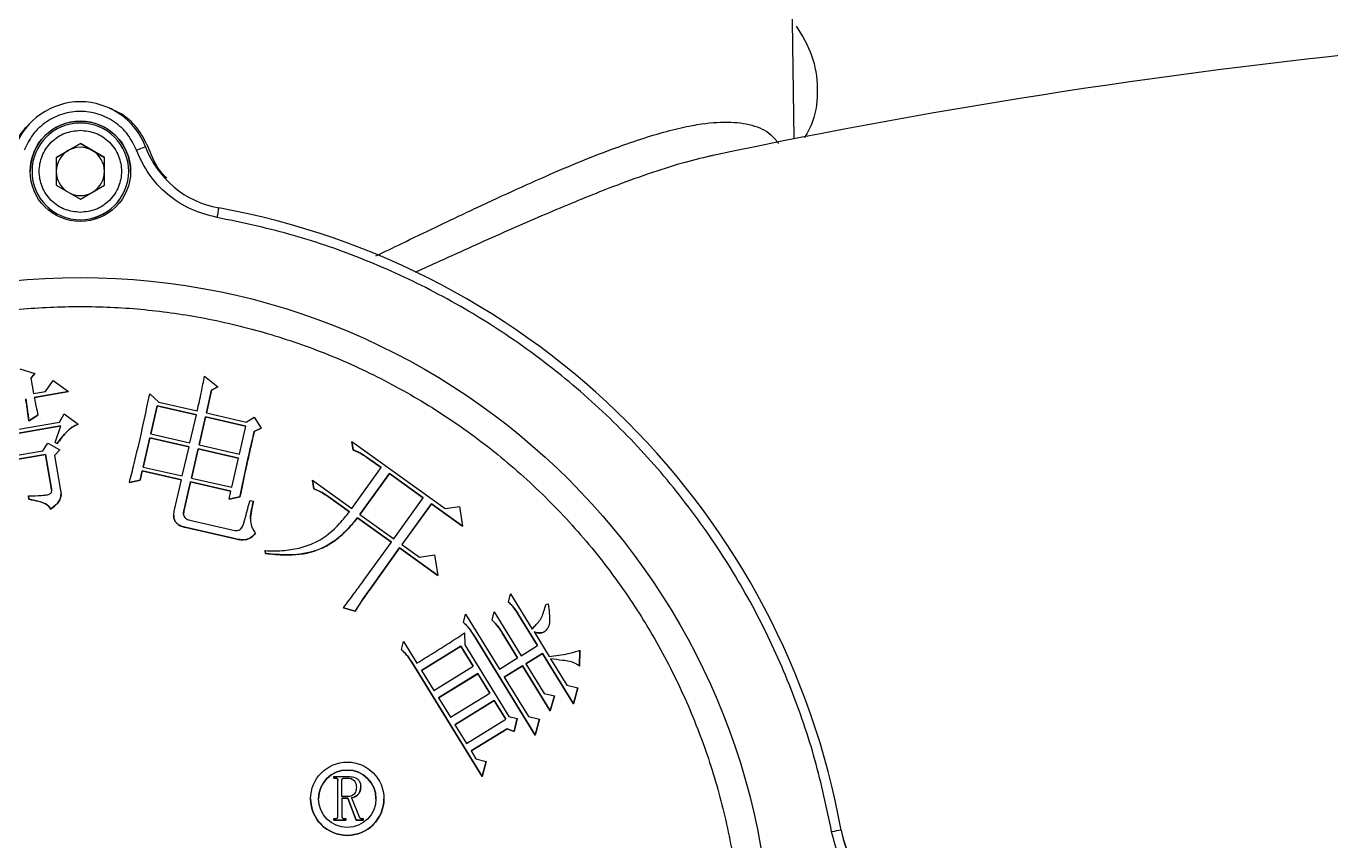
# Model space of a CAD drawing. Header units: millimetres. Extents: x 2016 to 4452, y 736 to 2459.
# Drawn here: x 3642.4 to 3777.4, y 2236.7 to 2321.1 of the extents above; entities that cross this region are included whole.
import ezdxf

# ---------------------------------------------------------------- set-up
doc = ezdxf.new("R2010")
doc.units = ezdxf.units.MM

msp = doc.modelspace()

# ---------------------------------------------------------------- linework, layer by layer
at = {"color": 7, "linetype": 'Continuous', "lineweight": 25}
for p, q in [((3721.839, 2309.378), (3721.467, 2337.743)), ((3647.99, 2308.901), (3645.49, 2307.458)), ((3646.74, 2308.173), (3647.99, 2308.895)), ((3650.49, 2307.458), (3647.99, 2308.901)), ((3647.99, 2308.895), (3647.99, 2308.901)), ((3647.99, 2308.895), (3649.24, 2308.173)), ((3645.49, 2307.452), (3646.74, 2308.173)), ((3645.49, 2307.458), (3645.49, 2304.571)), ((3649.24, 2308.173), (3650.49, 2307.452)), ((3650.49, 2304.571), (3650.49, 2307.458)), ((3713.187, 2307.607), (3713.385, 2307.643)), ((3642.99, 2306.013), (3642.99, 2306.002)), ((3652.99, 2306.002), (3652.99, 2306.013)), ((3645.49, 2304.571), (3647.99, 2303.128)), ((3647.99, 2303.128), (3650.49, 2304.571)), ((3641.724, 2285.583), (3643.28, 2285.082)), ((3643.28, 2285.082), (3642.877, 2284.592)), ((3642.877, 2284.592), (3643.152, 2283.028)), ((3642.878, 2284.59), (3643.28, 2285.08)), ((3643.28, 2285.082), (3643.28, 2285.08)), ((3644.377, 2283.241), (3645.163, 2284.361)), ((3645.163, 2284.361), (3646.761, 2283.236)), ((3660.836, 2284.813), (3662.215, 2283.718)), ((3643.152, 2283.028), (3644.377, 2283.241)), ((3646.761, 2283.236), (3643.221, 2282.619)), ((3643.221, 2282.617), (3646.761, 2283.234)), ((3646.761, 2283.236), (3646.761, 2283.234)), ((3655.164, 2282.989), (3656.104, 2282.136)), ((3661.565, 2283.369), (3661.026, 2281.009)), ((3661.026, 2281.009), (3661.565, 2283.367)), ((3662.215, 2283.718), (3661.565, 2283.369)), ((3661.565, 2283.367), (3662.215, 2283.716)), ((3661.565, 2283.369), (3661.565, 2283.367)), ((3662.215, 2283.718), (3662.215, 2283.716)), ((3655.945, 2281.748), (3655.28, 2278.849)), ((3655.28, 2278.849), (3655.945, 2281.746)), ((3659.991, 2280.821), (3655.945, 2281.748)), ((3655.945, 2281.748), (3655.945, 2281.746)), ((3655.945, 2281.746), (3659.99, 2280.819)), ((3656.104, 2282.136), (3660.083, 2281.224)), ((3634.067, 2278.004), (3645.841, 2280.058)), ((3643.609, 2280.79), (3642.661, 2280.205)), ((3642.661, 2280.203), (3643.609, 2280.788)), ((3642.661, 2280.205), (3642.661, 2280.203)), ((3643.609, 2280.79), (3643.609, 2280.788)), ((3645.841, 2280.058), (3646.324, 2280.916)), ((3646.324, 2280.916), (3647.775, 2279.835)), ((3659.325, 2277.921), (3659.991, 2280.821)), ((3660.933, 2280.605), (3660.268, 2277.706)), ((3660.268, 2277.706), (3660.933, 2280.603)), ((3665.115, 2279.65), (3660.933, 2280.605)), ((3660.933, 2280.605), (3660.933, 2280.603)), ((3660.933, 2280.603), (3665.114, 2279.648)), ((3661.026, 2281.009), (3665.14, 2280.069)), ((3665.14, 2280.069), (3665.967, 2280.587)), ((3665.967, 2280.587), (3666.697, 2279.427)), ((3645.983, 2279.663), (3640.468, 2278.7)), ((3640.468, 2278.698), (3645.982, 2279.661)), ((3645.369, 2277.945), (3645.983, 2279.663)), ((3655.28, 2278.849), (3659.325, 2277.921)), ((3664.449, 2276.75), (3665.115, 2279.65)), ((3666.697, 2279.427), (3665.98, 2279.093)), ((3665.98, 2279.09), (3666.697, 2279.424)), ((3665.98, 2279.093), (3665.98, 2279.09)), ((3666.697, 2279.427), (3666.697, 2279.424)), ((3644.115, 2277.092), (3644.611, 2277.88)), ((3644.611, 2277.88), (3645.854, 2277.187)), ((3645.6, 2277.842), (3645.369, 2277.945)), ((3645.369, 2277.945), (3645.369, 2277.942)), ((3645.369, 2277.942), (3645.6, 2277.84)), ((3645.6, 2277.842), (3645.6, 2277.84)), ((3655.188, 2278.443), (3654.494, 2275.409)), ((3654.494, 2275.409), (3655.188, 2278.441)), ((3659.233, 2277.516), (3655.188, 2278.443)), ((3655.188, 2278.443), (3655.188, 2278.441)), ((3655.188, 2278.441), (3659.232, 2277.514)), ((3658.539, 2274.482), (3659.233, 2277.516)), ((3660.176, 2277.3), (3659.482, 2274.266)), ((3659.482, 2274.266), (3660.176, 2277.298)), ((3664.357, 2276.344), (3660.176, 2277.3)), ((3660.176, 2277.3), (3660.176, 2277.298)), ((3660.176, 2277.298), (3664.357, 2276.342)), ((3660.268, 2277.706), (3664.449, 2276.75)), ((3676.222, 2277.171), (3676.078, 2278.045)), ((3676.078, 2278.045), (3685.741, 2271.102)), ((3676.078, 2278.045), (3676.078, 2278.042)), ((3676.078, 2278.042), (3676.222, 2277.169)), ((3640.848, 2276.522), (3644.115, 2277.092)), ((3644.393, 2276.719), (3640.92, 2276.113)), ((3640.92, 2276.111), (3644.393, 2276.717)), ((3645.022, 2273.113), (3644.393, 2276.719)), ((3644.393, 2276.719), (3644.393, 2276.717)), ((3644.393, 2276.717), (3645.022, 2273.111)), ((3645.854, 2277.187), (3645.322, 2276.601)), ((3645.322, 2276.601), (3645.952, 2272.995)), ((3645.323, 2276.599), (3645.854, 2277.185)), ((3645.854, 2277.187), (3645.854, 2277.185)), ((3663.664, 2273.311), (3664.357, 2276.344)), ((3676.222, 2277.171), (3676.222, 2277.169)), ((3679.114, 2275.35), (3677.702, 2276.365)), ((3677.702, 2276.365), (3677.702, 2276.363)), ((3677.702, 2276.363), (3679.113, 2275.349)), ((3654.402, 2275.006), (3654.183, 2274.061)), ((3654.183, 2274.059), (3654.402, 2275.004)), ((3658.447, 2274.079), (3654.402, 2275.006)), ((3654.402, 2275.006), (3654.402, 2275.004)), ((3654.402, 2275.004), (3658.446, 2274.077)), ((3654.494, 2275.409), (3658.539, 2274.482)), ((3676.068, 2271.112), (3679.114, 2275.35)), ((3679.962, 2274.741), (3676.916, 2270.503)), ((3676.917, 2270.503), (3679.962, 2274.739)), ((3683.465, 2272.224), (3679.962, 2274.741)), ((3679.962, 2274.741), (3679.962, 2274.739)), ((3679.962, 2274.739), (3683.464, 2272.223)), ((3654.183, 2274.061), (3653.063, 2273.82)), ((3653.063, 2273.817), (3654.183, 2274.059)), ((3653.063, 2273.82), (3653.063, 2273.817)), ((3654.183, 2274.061), (3654.183, 2274.059)), ((3657.705, 2270.843), (3658.447, 2274.079)), ((3659.39, 2273.863), (3658.693, 2270.827)), ((3658.693, 2270.825), (3659.39, 2273.861)), ((3663.571, 2272.908), (3659.39, 2273.863)), ((3659.39, 2273.863), (3659.39, 2273.861)), ((3659.39, 2273.861), (3663.571, 2272.906)), ((3659.482, 2274.266), (3663.664, 2273.311)), ((3672.143, 2273.162), (3672, 2274.035)), ((3672, 2274.035), (3676.068, 2271.112)), ((3672, 2274.035), (3672, 2274.033)), ((3672, 2274.033), (3672.143, 2273.16)), ((3642.677, 2272.07), (3642.618, 2272.412)), ((3642.618, 2272.412), (3642.618, 2272.41)), ((3642.618, 2272.41), (3642.677, 2272.068)), ((3642.677, 2272.07), (3642.677, 2272.068)), ((3645.022, 2273.111), (3645.022, 2273.113)), ((3645.998, 2272.553), (3645.998, 2272.555)), ((3663.386, 2272.099), (3663.571, 2272.908)), ((3664.506, 2272.335), (3663.386, 2272.099)), ((3663.386, 2272.096), (3664.506, 2272.333)), ((3663.386, 2272.099), (3663.386, 2272.096)), ((3664.506, 2272.335), (3664.506, 2272.333)), ((3665.554, 2271.955), (3665.89, 2271.878)), ((3672.143, 2273.162), (3672.143, 2273.16)), ((3675.824, 2270.773), (3673.62, 2272.355)), ((3673.62, 2272.355), (3673.62, 2272.353)), ((3673.62, 2272.353), (3675.824, 2270.771)), ((3680.419, 2267.986), (3683.465, 2272.224)), ((3644.888, 2271.056), (3644.888, 2271.054)), ((3658.693, 2270.827), (3658.693, 2270.825)), ((3676.916, 2270.503), (3680.419, 2267.986)), ((3684.313, 2271.616), (3681.267, 2267.378)), ((3681.268, 2267.377), (3684.313, 2271.613)), ((3687.534, 2269.299), (3684.313, 2271.616)), ((3684.313, 2271.616), (3684.313, 2271.613)), ((3684.313, 2271.613), (3687.534, 2269.297)), ((3685.741, 2271.102), (3687.2, 2271.338)), ((3687.2, 2271.338), (3687.534, 2269.299)), ((3657.649, 2270.364), (3657.649, 2270.362)), ((3664.072, 2267.966), (3658.812, 2269.171)), ((3658.812, 2269.171), (3658.812, 2269.168)), ((3658.812, 2269.168), (3664.072, 2267.964)), ((3659.333, 2269.903), (3663.987, 2268.837)), ((3680.175, 2267.647), (3676.672, 2270.164)), ((3676.672, 2270.164), (3676.672, 2270.162)), ((3676.672, 2270.162), (3680.174, 2267.646)), ((3687.534, 2269.299), (3687.534, 2269.297)), ((3664.072, 2267.966), (3664.072, 2267.964)), ((3667.158, 2266.461), (3667.109, 2266.753)), ((3667.109, 2266.753), (3667.109, 2266.751)), ((3667.109, 2266.751), (3667.158, 2266.459)), ((3667.158, 2266.461), (3667.158, 2266.459)), ((3677.332, 2263.692), (3680.175, 2267.647)), ((3681.023, 2267.039), (3677.856, 2262.631)), ((3677.856, 2262.629), (3681.023, 2267.036)), ((3684.978, 2264.195), (3681.023, 2267.039)), ((3681.023, 2267.039), (3681.023, 2267.036)), ((3681.023, 2267.036), (3684.978, 2264.193)), ((3681.267, 2267.378), (3683.075, 2266.078)), ((3683.075, 2266.078), (3684.629, 2266.332)), ((3684.629, 2266.332), (3684.978, 2264.195)), ((3684.978, 2264.195), (3684.978, 2264.193)), ((3677.856, 2262.631), (3677.856, 2262.629)), ((3692.284, 2261.436), (3692.49, 2262.293)), ((3692.49, 2262.293), (3694.742, 2258.631)), ((3696.165, 2261.215), (3696.378, 2261.266)), ((3676.41, 2260.499), (3675.205, 2260.849)), ((3675.205, 2260.849), (3675.205, 2260.846)), ((3675.205, 2260.846), (3676.41, 2260.497)), ((3676.41, 2260.499), (3676.41, 2260.497)), ((3687.646, 2259.314), (3687.851, 2260.172)), ((3687.851, 2260.172), (3691.339, 2254.501)), ((3690.581, 2259.571), (3690.787, 2260.431)), ((3690.787, 2260.431), (3693.584, 2255.883)), ((3695.297, 2256.936), (3693.335, 2260.126)), ((3693.335, 2260.126), (3693.335, 2260.124)), ((3693.335, 2260.124), (3695.296, 2256.935)), ((3696.535, 2259.685), (3696.535, 2259.687)), ((3681.229, 2256.507), (3681.435, 2257.365)), ((3681.435, 2257.365), (3682.814, 2255.12)), ((3687.741, 2258.233), (3687.753, 2257.018)), ((3687.753, 2257.018), (3692.333, 2249.574)), ((3695.056, 2247.666), (3688.696, 2258.004)), ((3688.696, 2258.004), (3688.696, 2258.002)), ((3688.696, 2258.002), (3695.056, 2247.664)), ((3693.229, 2255.664), (3691.632, 2258.264)), ((3691.632, 2258.264), (3691.632, 2258.261)), ((3691.632, 2258.261), (3693.228, 2255.664)), ((3694.925, 2258.335), (3696.489, 2255.795)), ((3687.363, 2256.859), (3683.287, 2254.352)), ((3683.288, 2254.35), (3687.363, 2256.856)), ((3688.637, 2254.791), (3687.363, 2256.859)), ((3687.363, 2256.859), (3687.363, 2256.856)), ((3687.363, 2256.856), (3688.636, 2254.79)), ((3691.339, 2254.501), (3693.229, 2255.664)), ((3693.584, 2255.883), (3695.297, 2256.936)), ((3695.806, 2256.109), (3694.092, 2255.055)), ((3694.093, 2255.054), (3695.806, 2256.106)), ((3699.003, 2250.91), (3695.806, 2256.109)), ((3695.806, 2256.109), (3695.806, 2256.106)), ((3695.806, 2256.106), (3699.003, 2250.908)), ((3699.669, 2256.448), (3699.628, 2254.793)), ((3699.628, 2254.791), (3699.669, 2256.445)), ((3699.669, 2256.448), (3699.669, 2256.445)), ((3689.549, 2243.382), (3682.28, 2255.197)), ((3682.28, 2255.197), (3682.28, 2255.195)), ((3682.28, 2255.195), (3689.549, 2243.38)), ((3683.287, 2254.352), (3684.561, 2252.284)), ((3684.561, 2252.284), (3688.637, 2254.791)), ((3693.738, 2254.837), (3691.848, 2253.674)), ((3691.849, 2253.672), (3693.738, 2254.835)), ((3696.61, 2250.17), (3693.738, 2254.837)), ((3693.738, 2254.837), (3693.738, 2254.835)), ((3693.738, 2254.835), (3696.61, 2250.168)), ((3694.092, 2255.055), (3695.983, 2251.984)), ((3696.633, 2255.559), (3698.305, 2252.841)), ((3699.628, 2254.793), (3699.628, 2254.791)), ((3689.107, 2254.023), (3685.031, 2251.516)), ((3685.032, 2251.515), (3689.107, 2254.021)), ((3690.345, 2252.014), (3689.107, 2254.023)), ((3689.107, 2254.023), (3689.107, 2254.021)), ((3689.107, 2254.021), (3690.344, 2252.014)), ((3691.848, 2253.674), (3694.357, 2249.597)), ((3686.269, 2249.508), (3690.345, 2252.014)), ((3695.983, 2251.984), (3697.033, 2251.732)), ((3697.033, 2251.732), (3696.61, 2250.17)), ((3696.61, 2250.168), (3697.033, 2251.73)), ((3697.033, 2251.732), (3697.033, 2251.73)), ((3698.305, 2252.841), (3699.45, 2252.569)), ((3699.45, 2252.569), (3699.003, 2250.91)), ((3699.003, 2250.908), (3699.45, 2252.567)), ((3699.45, 2252.569), (3699.45, 2252.567)), ((3685.031, 2251.516), (3686.269, 2249.508)), ((3690.818, 2251.246), (3686.741, 2248.74)), ((3686.742, 2248.738), (3690.818, 2251.244)), ((3692.015, 2249.297), (3690.818, 2251.246)), ((3690.818, 2251.246), (3690.818, 2251.244)), ((3690.818, 2251.244), (3692.014, 2249.296)), ((3699.003, 2250.91), (3699.003, 2250.908)), ((3687.938, 2246.79), (3692.015, 2249.297)), ((3692.333, 2249.574), (3693.193, 2249.371)), ((3693.193, 2249.371), (3692.875, 2248.033)), ((3692.875, 2248.031), (3693.193, 2249.369)), ((3693.193, 2249.371), (3693.193, 2249.369)), ((3694.357, 2249.597), (3695.5, 2249.325)), ((3695.5, 2249.325), (3695.056, 2247.666)), ((3695.056, 2247.664), (3695.5, 2249.323)), ((3695.5, 2249.325), (3695.5, 2249.323)), ((3696.61, 2250.17), (3696.61, 2250.168)), ((3686.741, 2248.74), (3687.938, 2246.79)), ((3692.133, 2248.311), (3688.411, 2246.022)), ((3688.412, 2246.021), (3692.133, 2248.308)), ((3692.875, 2248.033), (3692.133, 2248.311)), ((3692.133, 2248.311), (3692.133, 2248.308)), ((3692.133, 2248.308), (3692.875, 2248.031)), ((3692.875, 2248.033), (3692.875, 2248.031)), ((3695.056, 2247.666), (3695.056, 2247.664)), ((3688.411, 2246.022), (3688.919, 2245.195)), ((3688.919, 2245.195), (3689.97, 2244.946)), ((3689.97, 2244.946), (3689.549, 2243.382)), ((3689.549, 2243.38), (3689.97, 2244.944)), ((3689.97, 2244.946), (3689.97, 2244.944)), ((3674.232, 2243.212), (3674.232, 2243.37)), ((3674.232, 2243.37), (3675.732, 2243.37)), ((3674.39, 2243.212), (3674.232, 2243.212)), ((3674.232, 2243.212), (3674.232, 2243.21)), ((3674.232, 2243.21), (3674.39, 2243.21)), ((3674.39, 2243.212), (3674.39, 2243.21)), ((3674.627, 2239.239), (3674.627, 2243.002)), ((3675.048, 2241.291), (3675.048, 2243.002)), ((3675.285, 2243.212), (3675.574, 2243.212)), ((3675.285, 2243.212), (3675.285, 2243.21)), ((3675.285, 2243.21), (3675.574, 2243.21)), ((3675.574, 2243.212), (3675.574, 2243.21)), ((3689.549, 2243.382), (3689.549, 2243.38)), ((3671.812, 2241.074), (3671.812, 2241.072)), ((3675.627, 2241.291), (3675.048, 2241.291)), ((3675.653, 2241.133), (3675.048, 2241.133)), ((3675.048, 2241.133), (3675.048, 2239.239)), ((3675.048, 2241.131), (3675.653, 2241.131)), ((3676.521, 2238.87), (3675.653, 2241.133)), ((3675.653, 2241.133), (3675.653, 2241.131)), ((3675.653, 2241.131), (3676.521, 2238.868)), ((3676.048, 2241.16), (3676.837, 2239.212)), ((3679.397, 2241.072), (3679.397, 2241.074)), ((3674.232, 2238.87), (3674.232, 2239.028)), ((3674.232, 2239.028), (3674.39, 2239.028)), ((3675.442, 2238.87), (3674.232, 2238.87)), ((3674.232, 2238.87), (3674.232, 2238.868)), ((3674.232, 2238.868), (3675.442, 2238.868)), ((3675.285, 2239.028), (3675.442, 2239.028)), ((3675.442, 2239.028), (3675.442, 2238.87)), ((3675.442, 2238.87), (3675.442, 2238.868)), ((3677.258, 2238.87), (3676.521, 2238.87)), ((3676.521, 2238.87), (3676.521, 2238.868)), ((3676.521, 2238.868), (3677.258, 2238.868)), ((3677.1, 2239.028), (3677.258, 2239.028)), ((3677.258, 2239.028), (3677.258, 2238.87)), ((3677.258, 2238.87), (3677.258, 2238.868))]:
    msp.add_line(p, q, dxfattribs=at)
for centre, radius in [((3647.99, 2306.019), 5.2), ((3647.989, 2223.519), 71.5), ((3675.605, 2241.074), 3.792), ((3675.605, 2241.074), 2.971)]:
    msp.add_circle(centre, radius, dxfattribs=at)
for centre, radius, start, end in [((3849.178, 1664.941), 656.897, 95.489386, 101.924805), ((3647.99, 2306.017), 7.2, 20.5868, 159.4132), ((3647.99, 2306.002), 5.2, 0.00011, 179.99974), ((3647.99, 2306.013), 5, 359.99994, 179.99975), ((3647.99, 2306.008), 2.5, 59.99975, 119.99962), ((3697.831, 2191.669), 124.574, 110.24211, 110.7017), ((3664.091, 2312.065), 10, 200.58678, 259.69395), ((3647.99, 2306.008), 2.5, 119.9996, 179.99966), ((3647.99, 2306.008), 2.5, 359.99971, 59.99978), ((3647.99, 2306.013), 5, 179.99991, 269.99976), ((3647.99, 2306.002), 5, 179.99991, 269.99976), ((3647.99, 2306.008), 2.5, 179.99971, 236.17979), ((3647.99, 2306.013), 5, 269.99962, 359.99978), ((3647.99, 2306.002), 5, 269.99962, 359.99978), ((3647.99, 2306.008), 2.5, 303.81959, 359.99967), ((3647.99, 2306.008), 2.5, 243.81973, 296.17964), ((4300.293, 2185.453), 648.589, 169.627839, 169.715992), ((3647.99, 2223.517), 80, 10.30617, 79.69396), ((3675.605, 2241.072), 2.971, 0.0001, 179.9999), ((3675.605, 2241.072), 3.792, 180.00009, 359.99975), ((3747.196, 2120.92), 118.693, 99.94425, 100.42679), ((3736.538, 2239.619), 10, 190.30615, 249.41337)]:
    msp.add_arc(centre, radius, start, end, dxfattribs=at)
for points, knots in [([(3722.06, 2321.051), (3722.662, 2320.058), (3723.866, 2318.072), (3724.367, 2314.598), (3724.073, 2311.603), (3723.215, 2310.032), (3722.912, 2309.476)], [0, 0, 0, 0, 0.2818923, 0.5637846, 0.8456768, 1, 1, 1, 1]), ([(3655.115, 2308.283), (3654.788, 2308.973), (3654.135, 2310.353), (3652.617, 2311.846), (3651.421, 2312.36), (3650.927, 2312.573)], [0, 0, 0, 0, 0.3697023, 0.7394046, 1, 1, 1, 1]), ([(3653.794, 2308.199), (3653.529, 2308.753), (3652.988, 2309.886), (3651.57, 2311.196), (3649.854, 2312.033), (3647.99, 2312.31), (3646.125, 2312.033), (3644.409, 2311.196), (3642.991, 2309.886), (3642.45, 2308.753), (3642.186, 2308.199)], [0, 0, 0, 0, 0.122089, 0.25, 0.377911, 0.5, 0.622089, 0.75, 0.877911, 1, 1, 1, 1]), ([(3678.556, 2297.259), (3679.452, 2297.692), (3681.56, 2298.71), (3685.068, 2300.399), (3689.052, 2302.293), (3693.164, 2304.197), (3697.11, 2305.949), (3700.809, 2307.488), (3704.115, 2308.742), (3707.016, 2309.707), (3709.56, 2310.413), (3712.282, 2310.977), (3715.023, 2311.224), (3717.553, 2310.867), (3719.294, 2310.119), (3719.965, 2309.225), (3720.204, 2308.906)], [0, 0, 0, 0, 0.0451429, 0.106195, 0.1818406, 0.2569786, 0.3330669, 0.4089578, 0.4809324, 0.5453703, 0.6077302, 0.6681576, 0.7628826, 0.854957, 0.9482806, 1, 1, 1, 1]), ([(3642.736, 2310.876), (3642.52, 2310.686), (3641.73, 2309.989), (3641.319, 2309.001), (3641.02, 2308.283)], [0, 0, 0, 0, 0.2729382, 1, 1, 1, 1]), ([(3647.99, 2301.765), (3647.455, 2301.821), (3646.633, 2301.909), (3645.643, 2302.439), (3644.963, 2302.987), (3644.411, 2303.668), (3643.898, 2304.658), (3643.637, 2306.015), (3643.898, 2307.372), (3644.411, 2308.361), (3644.963, 2309.042), (3645.643, 2309.591), (3646.633, 2310.12), (3647.455, 2310.208), (3647.99, 2310.265)], [0, 0, 0, 0, 0.1197284, 0.1841803, 0.25, 0.3158197, 0.3802716, 0.5, 0.6197284, 0.6841803, 0.75, 0.8158197, 0.8802716, 1, 1, 1, 1]), ([(3647.99, 2310.265), (3648.524, 2310.208), (3649.347, 2310.12), (3650.336, 2309.591), (3651.016, 2309.042), (3651.568, 2308.361), (3652.082, 2307.372), (3652.342, 2306.015), (3652.082, 2304.658), (3651.568, 2303.668), (3651.016, 2302.987), (3650.336, 2302.439), (3649.347, 2301.909), (3648.524, 2301.821), (3647.99, 2301.765)], [0, 0, 0, 0, 0.1197284, 0.1841803, 0.25, 0.3158197, 0.3802716, 0.5, 0.6197284, 0.6841803, 0.75, 0.8158197, 0.8802716, 1, 1, 1, 1]), ([(3662.123, 2301.244), (3661.22, 2301.478), (3659.383, 2301.953), (3656.97, 2303.538), (3654.98, 2305.63), (3654.185, 2307.352), (3653.794, 2308.199)], [0, 0, 0, 0, 0.2457963, 0.5, 0.7542037, 1, 1, 1, 1]), ([(3656.937, 2305.294), (3656.718, 2305.519), (3655.895, 2306.365), (3655.445, 2307.471), (3655.115, 2308.283)], [0, 0, 0, 0, 0.2655457, 1, 1, 1, 1]), ([(3713.575, 2307.69), (3712.585, 2307.461), (3710.585, 2306.997), (3707.196, 2305.925), (3702.941, 2304.394), (3697.697, 2302.276), (3691.401, 2299.531), (3686.354, 2297.247), (3683.336, 2295.869), (3682.627, 2295.545)], [0, 0, 0, 0, 0.122639, 0.2477412, 0.3757787, 0.5645067, 0.75334, 0.9420073, 1, 1, 1, 1]), ([(3725.715, 2237.653), (3725.189, 2240.149), (3724.126, 2245.186), (3721.588, 2252.563), (3718.318, 2259.805), (3714.256, 2266.784), (3709.444, 2273.387), (3703.952, 2279.481), (3697.858, 2284.973), (3691.255, 2289.785), (3684.276, 2293.847), (3677.034, 2297.117), (3669.657, 2299.656), (3664.619, 2300.718), (3662.123, 2301.244)], [0, 0, 0, 0, 0.0799588, 0.1613715, 0.2441424, 0.3288926, 0.4142166, 0.5, 0.5857784, 0.6711024, 0.7558576, 0.8386237, 0.9200388, 1, 1, 1, 1]), ([(3579.49, 2223.525), (3579.544, 2225.615), (3579.654, 2229.793), (3580.564, 2236.131), (3582.05, 2242.484), (3584.224, 2248.85), (3587.055, 2255.073), (3590.569, 2261.095), (3594.723, 2266.787), (3599.466, 2272.049), (3604.728, 2276.792), (3610.42, 2280.946), (3616.442, 2284.46), (3622.665, 2287.291), (3629.031, 2289.463), (3635.383, 2290.958), (3641.722, 2291.835), (3647.989, 2292.12), (3654.257, 2291.835), (3660.595, 2290.958), (3666.948, 2289.463), (3673.314, 2287.291), (3679.537, 2284.46), (3685.56, 2280.946), (3691.251, 2276.792), (3696.513, 2272.049), (3701.256, 2266.787), (3705.41, 2261.095), (3708.924, 2255.073), (3711.755, 2248.85), (3713.929, 2242.484), (3715.415, 2236.132), (3716.325, 2229.793), (3716.435, 2225.615), (3716.49, 2223.525)], [0, 0, 0, 0, 0.02912361, 0.05824846, 0.08912004, 0.11999406, 0.1519015, 0.18431275, 0.21706879, 0.24999999, 0.2829312, 0.31568724, 0.34809849, 0.38000593, 0.41087751, 0.44175153, 0.47087453, 0.49999999, 0.52912299, 0.55824846, 0.58912004, 0.61999406, 0.6519015, 0.68431275, 0.71706879, 0.74999999, 0.7829312, 0.81568724, 0.84809849, 0.88000593, 0.91087751, 0.94175153, 0.97087515, 1, 1, 1, 1]), ([(3660.083, 2281.224), (3660.157, 2281.549), (3660.305, 2282.2), (3660.558, 2283.395), (3660.729, 2284.267), (3660.836, 2284.813)], [0, 0, 0, 0, 0.27274417, 0.54549211, 1, 1, 1, 1]), ([(3653.063, 2273.82), (3653.228, 2274.465), (3653.699, 2276.307), (3654.42, 2279.36), (3654.916, 2281.779), (3655.164, 2282.989)], [0, 0, 0, 0, 0.2125808, 0.6061918, 1, 1, 1, 1]), ([(3642.661, 2280.205), (3642.621, 2280.536), (3642.556, 2281.079), (3642.441, 2281.832), (3642.371, 2282.254), (3642.335, 2282.465)], [0, 0, 0, 0, 0.4378405, 0.7188841, 1, 1, 1, 1]), ([(3642.335, 2282.463), (3642.39, 2282.134), (3642.481, 2281.594), (3642.584, 2280.84), (3642.636, 2280.415), (3642.661, 2280.203)], [0, 0, 0, 0, 0.4378401, 0.7188825, 1, 1, 1, 1]), ([(3643.221, 2282.619), (3643.251, 2282.455), (3643.309, 2282.127), (3643.432, 2281.516), (3643.54, 2281.072), (3643.609, 2280.79)], [0, 0, 0, 0, 0.267397, 0.5348099, 1, 1, 1, 1]), ([(3647.775, 2279.835), (3647.558, 2279.744), (3647.083, 2279.545), (3646.351, 2278.842), (3645.892, 2278.231), (3645.6, 2277.842)], [0, 0, 0, 0, 0.2342966, 0.5118133, 1, 1, 1, 1]), ([(3645.6, 2277.84), (3645.797, 2278.109), (3646.185, 2278.639), (3646.833, 2279.325), (3647.393, 2279.716), (3647.722, 2279.817), (3647.775, 2279.833)], [0, 0, 0, 0, 0.3337908, 0.6563325, 0.9445237, 1, 1, 1, 1]), ([(3665.98, 2279.093), (3665.832, 2278.443), (3665.535, 2277.143), (3665.026, 2274.894), (3664.7, 2273.288), (3664.506, 2272.335)], [0, 0, 0, 0, 0.2891484, 0.5782944, 1, 1, 1, 1]), ([(3664.506, 2272.333), (3664.637, 2272.987), (3664.899, 2274.294), (3665.4, 2276.545), (3665.764, 2278.143), (3665.98, 2279.09)], [0, 0, 0, 0, 0.2892488, 0.5783935, 1, 1, 1, 1]), ([(3677.702, 2276.365), (3677.565, 2276.46), (3677.291, 2276.65), (3676.802, 2276.932), (3676.435, 2277.083), (3676.222, 2277.171)], [0, 0, 0, 0, 0.2959723, 0.5921499, 1, 1, 1, 1]), ([(3676.222, 2277.169), (3676.377, 2277.107), (3676.687, 2276.982), (3677.185, 2276.717), (3677.512, 2276.492), (3677.702, 2276.363)], [0, 0, 0, 0, 0.2959938, 0.5922002, 1, 1, 1, 1]), ([(3642.618, 2272.412), (3642.951, 2272.424), (3643.524, 2272.444), (3644.179, 2272.493), (3644.583, 2272.538), (3644.79, 2272.591), (3644.932, 2272.692), (3645.01, 2272.807), (3645.041, 2272.955), (3645.029, 2273.058), (3645.022, 2273.113)], [0, 0, 0, 0, 0.3580245, 0.615683, 0.7049216, 0.7950414, 0.841826, 0.8884884, 0.9407001, 1, 1, 1, 1]), ([(3644.888, 2271.056), (3644.857, 2271.143), (3644.793, 2271.316), (3644.435, 2271.602), (3643.728, 2271.883), (3643.073, 2272), (3642.677, 2272.07)], [0, 0, 0, 0, 0.1072401, 0.2147204, 0.5251042, 1, 1, 1, 1]), ([(3642.677, 2272.068), (3643.005, 2272.009), (3643.663, 2271.89), (3644.394, 2271.64), (3644.8, 2271.304), (3644.859, 2271.136), (3644.888, 2271.054)], [0, 0, 0, 0, 0.3945612, 0.7926556, 0.8991599, 1, 1, 1, 1]), ([(3645.952, 2272.995), (3645.978, 2272.828), (3646.03, 2272.498), (3645.889, 2272.01), (3645.53, 2271.486), (3645.141, 2271.225), (3644.888, 2271.056)], [0, 0, 0, 0, 0.2113021, 0.4164676, 0.6215012, 1, 1, 1, 1]), ([(3644.888, 2271.054), (3645.169, 2271.245), (3645.587, 2271.53), (3645.935, 2272.098), (3645.972, 2272.408), (3645.989, 2272.554)], [0, 0, 0, 0, 0.52096457, 0.77381304, 1, 1, 1, 1]), ([(3663.987, 2268.837), (3664.078, 2268.832), (3664.242, 2268.823), (3664.47, 2268.902), (3664.649, 2269.046), (3664.908, 2269.473), (3665.123, 2270.483), (3665.386, 2271.382), (3665.554, 2271.955)], [0, 0, 0, 0, 0.07162, 0.1296989, 0.1878581, 0.251244, 0.5231342, 1, 1, 1, 1]), ([(3665.611, 2269.994), (3665.605, 2270.038), (3665.561, 2270.375), (3665.719, 2271.008), (3665.833, 2271.586), (3665.89, 2271.876)], [0, 0, 0, 0, 0.0697023, 0.5329593, 1, 1, 1, 1]), ([(3665.89, 2271.878), (3665.821, 2271.552), (3665.687, 2270.925), (3665.551, 2270.056), (3665.656, 2269.273), (3665.914, 2268.813), (3666.092, 2268.596), (3666.122, 2268.559)], [0, 0, 0, 0, 0.28840139, 0.55467759, 0.75694914, 0.95905582, 1, 1, 1, 1]), ([(3673.62, 2272.355), (3673.483, 2272.45), (3673.209, 2272.64), (3672.721, 2272.922), (3672.355, 2273.074), (3672.143, 2273.162)], [0, 0, 0, 0, 0.2963846, 0.5929775, 1, 1, 1, 1]), ([(3672.143, 2273.16), (3672.298, 2273.097), (3672.607, 2272.972), (3673.105, 2272.706), (3673.431, 2272.483), (3673.62, 2272.353)], [0, 0, 0, 0, 0.29640362, 0.59301786, 1, 1, 1, 1]), ([(3658.812, 2269.171), (3658.616, 2269.226), (3658.293, 2269.317), (3657.913, 2269.604), (3657.704, 2269.934), (3657.624, 2270.366), (3657.674, 2270.662), (3657.705, 2270.843)], [0, 0, 0, 0, 0.26318063, 0.43611551, 0.61008847, 0.76257623, 1, 1, 1, 1]), ([(3658.693, 2270.827), (3658.675, 2270.706), (3658.646, 2270.519), (3658.725, 2270.273), (3658.867, 2270.095), (3659.081, 2269.97), (3659.251, 2269.925), (3659.333, 2269.903)], [0, 0, 0, 0, 0.281112, 0.4350464, 0.5892091, 0.8013243, 1, 1, 1, 1]), ([(3658.688, 2270.44), (3658.677, 2270.487), (3658.648, 2270.615), (3658.676, 2270.744), (3658.693, 2270.825)], [0, 0, 0, 0, 0.3680617, 1, 1, 1, 1]), ([(3667.109, 2266.753), (3667.778, 2266.74), (3669.031, 2266.716), (3670.846, 2267.027), (3672.89, 2267.786), (3674.546, 2269.172), (3675.496, 2270.362), (3675.824, 2270.773)], [0, 0, 0, 0, 0.1989974, 0.3726503, 0.5456254, 0.8432566, 1, 1, 1, 1]), ([(3657.685, 2270.36), (3657.676, 2270.279), (3657.654, 2270.079), (3657.789, 2269.778), (3658.043, 2269.48), (3658.405, 2269.278), (3658.683, 2269.203), (3658.812, 2269.168)], [0, 0, 0, 0, 0.1346891, 0.32911, 0.5231946, 0.7785937, 1, 1, 1, 1]), ([(3676.672, 2270.164), (3676.248, 2269.647), (3675.182, 2268.344), (3672.959, 2266.779), (3670.019, 2266.194), (3668.109, 2266.372), (3667.158, 2266.461)], [0, 0, 0, 0, 0.1857159, 0.4679578, 0.7348593, 1, 1, 1, 1]), ([(3667.158, 2266.459), (3667.821, 2266.391), (3669.491, 2266.222), (3671.723, 2266.45), (3673.602, 2267.282), (3675.191, 2268.388), (3676.097, 2269.474), (3676.672, 2270.162)], [0, 0, 0, 0, 0.185366, 0.4664547, 0.6092257, 0.7523052, 1, 1, 1, 1]), ([(3666.122, 2268.559), (3665.958, 2268.384), (3665.679, 2268.088), (3665.093, 2267.858), (3664.562, 2267.868), (3664.214, 2267.938), (3664.072, 2267.966)], [0, 0, 0, 0, 0.3125276, 0.5301767, 0.8091829, 1, 1, 1, 1]), ([(3664.072, 2267.964), (3664.41, 2267.9), (3664.927, 2267.802), (3665.594, 2268.047), (3665.919, 2268.323), (3666.078, 2268.507), (3666.122, 2268.557)], [0, 0, 0, 0, 0.4441615, 0.6790996, 0.912032, 1, 1, 1, 1]), ([(3675.205, 2260.849), (3675.408, 2261.113), (3675.814, 2261.642), (3676.37, 2262.381), (3676.877, 2263.064), (3677.18, 2263.483), (3677.332, 2263.692)], [0, 0, 0, 0, 0.2816241, 0.5632509, 0.7816188, 1, 1, 1, 1]), ([(3677.856, 2262.631), (3677.662, 2262.359), (3677.317, 2261.874), (3676.837, 2261.161), (3676.552, 2260.72), (3676.41, 2260.499)], [0, 0, 0, 0, 0.3881543, 0.694028, 1, 1, 1, 1]), ([(3676.41, 2260.497), (3676.591, 2260.777), (3676.914, 2261.278), (3677.399, 2261.987), (3677.703, 2262.415), (3677.856, 2262.629)], [0, 0, 0, 0, 0.3881545, 0.6940292, 1, 1, 1, 1]), ([(3693.335, 2260.126), (3693.244, 2260.266), (3693.063, 2260.546), (3692.723, 2260.994), (3692.445, 2261.274), (3692.284, 2261.436)], [0, 0, 0, 0, 0.2970338, 0.5942695, 1, 1, 1, 1]), ([(3692.284, 2261.433), (3692.403, 2261.316), (3692.64, 2261.082), (3692.995, 2260.645), (3693.21, 2260.314), (3693.335, 2260.124)], [0, 0, 0, 0, 0.297059, 0.59435, 1, 1, 1, 1]), ([(3695.425, 2259.376), (3695.532, 2259.551), (3695.745, 2259.9), (3695.965, 2260.529), (3696.094, 2260.97), (3696.165, 2261.215)], [0, 0, 0, 0, 0.3080819, 0.6148901, 1, 1, 1, 1]), ([(3696.378, 2261.266), (3696.424, 2260.936), (3696.511, 2260.299), (3696.564, 2259.523), (3696.468, 2258.911), (3696.259, 2258.589), (3696.091, 2258.42), (3696.042, 2258.371)], [0, 0, 0, 0, 0.3287543, 0.6337994, 0.7646363, 0.9315296, 1, 1, 1, 1]), ([(3688.696, 2258.004), (3688.606, 2258.144), (3688.424, 2258.424), (3688.085, 2258.872), (3687.806, 2259.152), (3687.646, 2259.314)], [0, 0, 0, 0, 0.2970338, 0.5942695, 1, 1, 1, 1]), ([(3687.646, 2259.312), (3687.764, 2259.195), (3688.002, 2258.96), (3688.356, 2258.523), (3688.572, 2258.193), (3688.696, 2258.002)], [0, 0, 0, 0, 0.297059, 0.59435, 1, 1, 1, 1]), ([(3691.632, 2258.264), (3691.541, 2258.404), (3691.36, 2258.684), (3691.021, 2259.131), (3690.742, 2259.41), (3690.581, 2259.571)], [0, 0, 0, 0, 0.2973696, 0.5949685, 1, 1, 1, 1]), ([(3690.581, 2259.569), (3690.7, 2259.451), (3690.937, 2259.217), (3691.293, 2258.782), (3691.508, 2258.452), (3691.632, 2258.261)], [0, 0, 0, 0, 0.2973888, 0.5950408, 1, 1, 1, 1]), ([(3694.742, 2258.631), (3694.849, 2258.761), (3695.009, 2258.956), (3695.244, 2259.199), (3695.365, 2259.317), (3695.425, 2259.376)], [0, 0, 0, 0, 0.4983742, 0.7490822, 1, 1, 1, 1]), ([(3696.042, 2258.371), (3695.913, 2258.317), (3695.631, 2258.197), (3695.237, 2258.25), (3695.002, 2258.314), (3694.925, 2258.335)], [0, 0, 0, 0, 0.3603885, 0.7895238, 1, 1, 1, 1]), ([(3694.925, 2258.333), (3695.056, 2258.298), (3695.321, 2258.228), (3695.717, 2258.218), (3695.942, 2258.323), (3696.042, 2258.369)], [0, 0, 0, 0, 0.3565847, 0.7163644, 1, 1, 1, 1]), ([(3682.814, 2255.12), (3683.381, 2255.47), (3684.491, 2256.156), (3686.141, 2257.181), (3687.207, 2257.882), (3687.741, 2258.233)], [0, 0, 0, 0, 0.3431832, 0.6715556, 1, 1, 1, 1]), ([(3682.28, 2255.197), (3682.189, 2255.337), (3682.008, 2255.617), (3681.669, 2256.065), (3681.39, 2256.345), (3681.229, 2256.507)], [0, 0, 0, 0, 0.2970338, 0.5942695, 1, 1, 1, 1]), ([(3681.229, 2256.505), (3681.348, 2256.387), (3681.585, 2256.153), (3681.94, 2255.716), (3682.155, 2255.385), (3682.28, 2255.195)], [0, 0, 0, 0, 0.297059, 0.59435, 1, 1, 1, 1]), ([(3696.489, 2255.795), (3696.82, 2255.834), (3697.482, 2255.911), (3698.554, 2256.089), (3699.27, 2256.319), (3699.669, 2256.448)], [0, 0, 0, 0, 0.3073895, 0.6148574, 1, 1, 1, 1]), ([(3699.628, 2254.793), (3699.514, 2254.879), (3699.017, 2255.253), (3697.936, 2255.387), (3697.05, 2255.504), (3696.633, 2255.559)], [0, 0, 0, 0, 0.1355582, 0.5925172, 1, 1, 1, 1]), ([(3674.627, 2243.002), (3674.625, 2243.033), (3674.623, 2243.082), (3674.593, 2243.143), (3674.553, 2243.181), (3674.484, 2243.209), (3674.429, 2243.211), (3674.39, 2243.212)], [0, 0, 0, 0, 0.2504106, 0.398556, 0.5474402, 0.6862357, 1, 1, 1, 1]), ([(3674.39, 2243.21), (3674.427, 2243.209), (3674.483, 2243.207), (3674.553, 2243.179), (3674.593, 2243.141), (3674.62, 2243.084), (3674.626, 2243.036), (3674.627, 2243.005), (3674.627, 2243)], [0, 0, 0, 0, 0.3046765, 0.4550368, 0.6065485, 0.7453901, 0.9603697, 1, 1, 1, 1]), ([(3675.048, 2243.002), (3675.049, 2243.029), (3675.052, 2243.075), (3675.083, 2243.135), (3675.134, 2243.179), (3675.203, 2243.209), (3675.257, 2243.211), (3675.285, 2243.212)], [0, 0, 0, 0, 0.2228941, 0.3848357, 0.547319, 0.7730719, 1, 1, 1, 1]), ([(3675.048, 2243), (3675.049, 2243.027), (3675.052, 2243.073), (3675.083, 2243.133), (3675.134, 2243.177), (3675.203, 2243.207), (3675.257, 2243.209), (3675.285, 2243.21)], [0, 0, 0, 0, 0.2228941, 0.3848357, 0.547319, 0.7730719, 1, 1, 1, 1]), ([(3675.574, 2243.212), (3675.716, 2243.205), (3675.942, 2243.193), (3676.227, 2243.056), (3676.414, 2242.857), (3676.531, 2242.582), (3676.542, 2242.374), (3676.548, 2242.265)], [0, 0, 0, 0, 0.2723579, 0.4349177, 0.5983033, 0.7904262, 1, 1, 1, 1]), ([(3675.574, 2243.21), (3675.716, 2243.203), (3675.942, 2243.191), (3676.227, 2243.054), (3676.414, 2242.855), (3676.531, 2242.58), (3676.542, 2242.372), (3676.548, 2242.263)], [0, 0, 0, 0, 0.2723579, 0.4349177, 0.5983033, 0.7904262, 1, 1, 1, 1]), ([(3676.548, 2242.265), (3676.537, 2242.094), (3676.52, 2241.836), (3676.326, 2241.547), (3676.106, 2241.388), (3675.864, 2241.302), (3675.698, 2241.295), (3675.627, 2241.291)], [0, 0, 0, 0, 0.3308835, 0.5011791, 0.6709162, 0.8596877, 1, 1, 1, 1]), ([(3675.732, 2243.37), (3675.92, 2243.361), (3676.224, 2243.345), (3676.593, 2243.18), (3676.821, 2242.973), (3676.971, 2242.679), (3676.986, 2242.451), (3676.995, 2242.318)], [0, 0, 0, 0, 0.30018461, 0.48444422, 0.63593427, 0.78774483, 1, 1, 1, 1]), ([(3676.995, 2242.318), (3676.986, 2242.17), (3676.97, 2241.912), (3676.799, 2241.577), (3676.535, 2241.339), (3676.273, 2241.2), (3676.095, 2241.168), (3676.048, 2241.16)], [0, 0, 0, 0, 0.267946, 0.4692773, 0.6704052, 0.9119953, 1, 1, 1, 1]), ([(3676.048, 2241.158), (3676.192, 2241.197), (3676.463, 2241.271), (3676.763, 2241.53), (3676.954, 2241.863), (3676.991, 2242.135), (3676.995, 2242.296), (3676.995, 2242.316)], [0, 0, 0, 0, 0.2708017, 0.5092108, 0.7050775, 0.9633829, 1, 1, 1, 1]), ([(3674.39, 2239.028), (3674.435, 2239.03), (3674.498, 2239.033), (3674.57, 2239.072), (3674.607, 2239.119), (3674.625, 2239.178), (3674.626, 2239.22), (3674.627, 2239.239)], [0, 0, 0, 0, 0.3640306, 0.510061, 0.6558643, 0.8438409, 1, 1, 1, 1]), ([(3675.048, 2239.239), (3675.049, 2239.213), (3675.052, 2239.168), (3675.081, 2239.108), (3675.129, 2239.064), (3675.199, 2239.034), (3675.254, 2239.03), (3675.285, 2239.028)], [0, 0, 0, 0, 0.2102235, 0.3757588, 0.5425339, 0.746796, 1, 1, 1, 1]), ([(3676.837, 2239.212), (3676.851, 2239.187), (3676.878, 2239.137), (3676.935, 2239.075), (3677.013, 2239.035), (3677.07, 2239.031), (3677.1, 2239.028)], [0, 0, 0, 0, 0.2494577, 0.5009802, 0.7310389, 1, 1, 1, 1]), ([(3732.67, 2229.323), (3731.823, 2229.714), (3730.1, 2230.509), (3728.008, 2232.499), (3726.424, 2234.913), (3725.949, 2236.75), (3725.715, 2237.653)], [0, 0, 0, 0, 0.2457963, 0.5, 0.7542037, 1, 1, 1, 1]), ([(3728.05, 2234.549), (3727.863, 2234.819), (3727.179, 2235.801), (3726.913, 2236.98), (3726.72, 2237.836)], [0, 0, 0, 0, 0.2750286, 1, 1, 1, 1])]:
    msp.add_open_spline(points, degree=3, knots=knots, dxfattribs=at)

doc.saveas('drawing.dxf')
